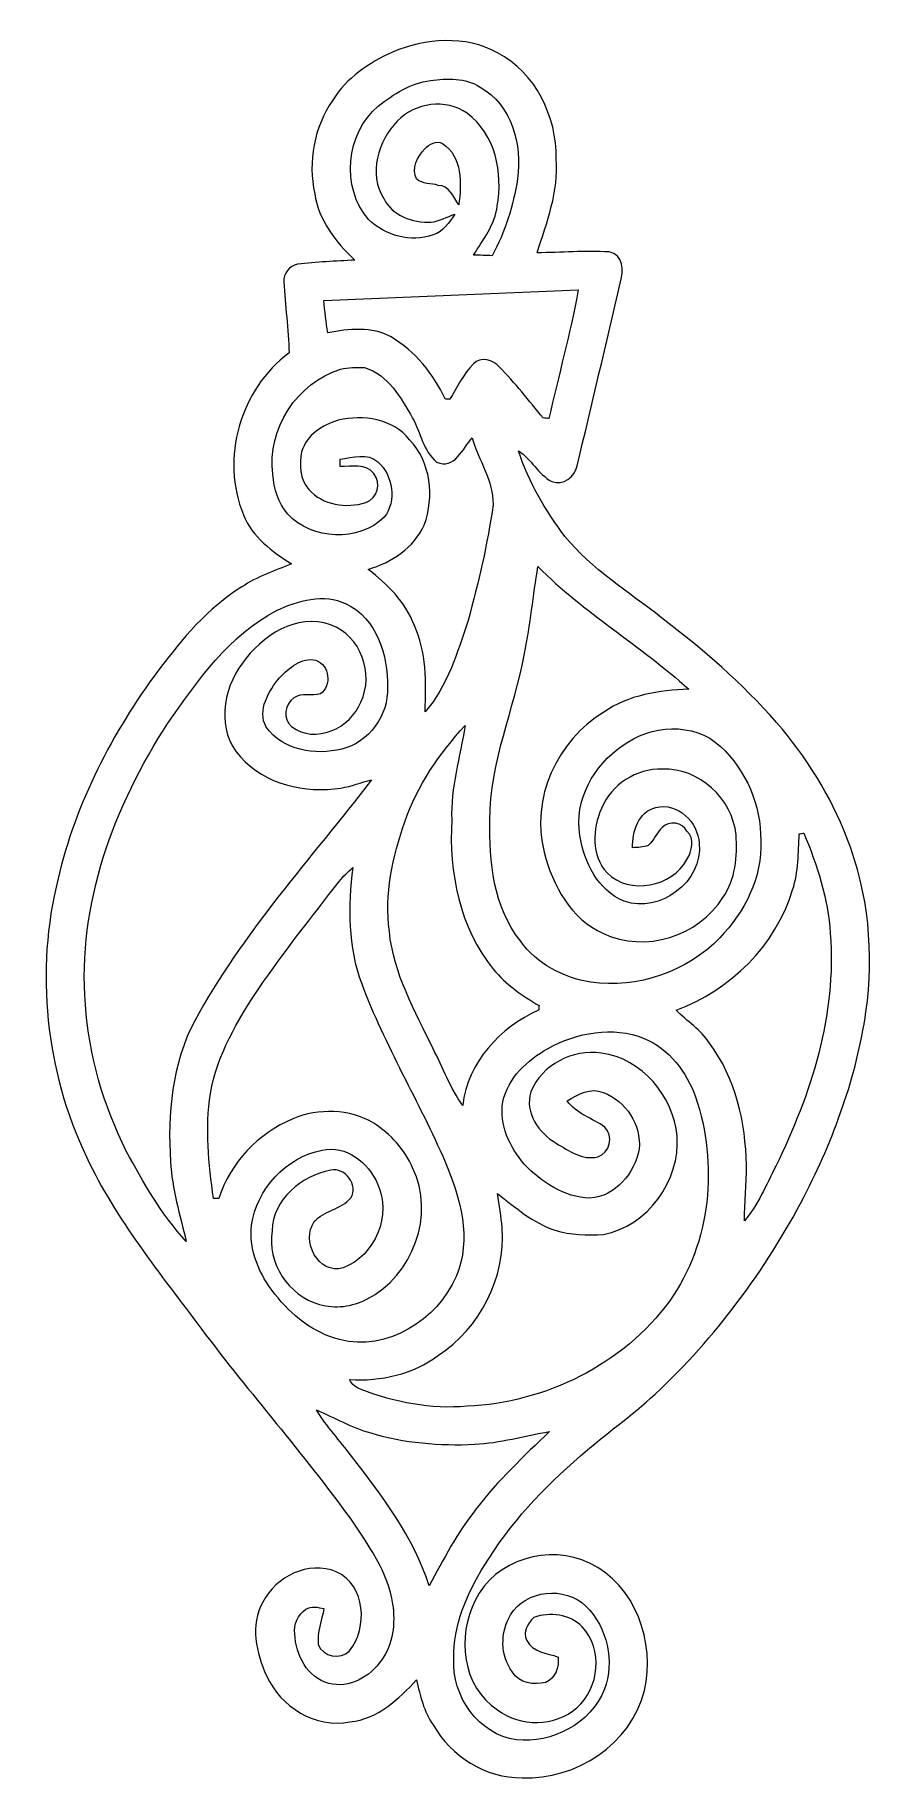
# Model space of a CAD drawing. Header units: centimetres. Extents: x -7.9 to 7.8, y -16.2 to 16.3.
import ezdxf

# ---------------------------------------------------------------- set-up
doc = ezdxf.new("R2010")
doc.units = ezdxf.units.CM
doc.header["$MEASUREMENT"] = 0
doc.layers.add('Layer 1', color=7, linetype='Continuous')

msp = doc.modelspace()

# ---------------------------------------------------------------- linework, layer by layer
at = {"layer": 'Layer 1', "color": 250, "lineweight": 9}
for points, knots in [([(-1.21589, 15.96887), (-0.601, 16.21934), (0.1409, 16.28778), (0.73885, 15.95441), (0.73885, 15.95441), (1.45111, 15.5847), (1.84481, 14.76343), (1.83317, 13.97956), (1.83317, 13.97956), (1.87974, 13.37278), (1.66172, 12.79599), (1.47651, 12.22978), (1.47651, 12.22978), (1.92384, 12.22837), (2.37151, 12.27352), (2.81883, 12.2453), (2.81883, 12.2453), (3.08024, 12.19838), (3.09717, 11.89005), (3.02909, 11.68615), (3.02909, 11.68615), (2.76556, 10.54315), (2.4971, 9.4005), (2.22123, 8.25997), (2.22123, 8.25997), (2.1803, 8.05324), (1.96546, 7.87862), (1.74886, 7.96893), (1.74886, 7.96893), (1.4998, 8.10651), (1.36504, 8.38062), (1.13114, 8.54043), (1.13114, 8.54043), (1.31212, 7.96046), (1.6342, 7.43059), (1.99439, 6.94517), (1.99439, 6.94517), (2.49604, 6.33239), (3.18114, 5.91576), (3.79532, 5.42893), (3.79532, 5.42893), (4.56684, 4.84614), (5.29921, 4.20691), (5.93774, 3.47948), (5.93774, 3.47948), (6.48525, 2.83919), (6.94669, 2.11776), (7.24619, 1.32824), (7.24619, 1.32824), (7.65471, 0.30589), (7.75383, -0.82617), (7.60285, -1.91273), (7.60285, -1.91273), (7.42787, -3.11746), (7.00278, -4.27281), (6.45174, -5.35372), (6.45174, -5.35372), (5.73454, -6.71968), (4.80427, -7.97804), (3.67467, -9.03143), (3.67467, -9.03143), (3.23652, -9.44418), (2.73417, -9.78073), (2.28826, -10.18431), (2.28826, -10.18431), (1.59611, -10.77627), (0.96287, -11.44902), (0.49156, -12.23289), (0.49156, -12.23289), (0.16806, -12.75006), (-0.08559, -13.33955), (-0.0743, -13.96079), (-0.0743, -13.96079), (-0.11522, -14.65189), (0.38431, -15.38108), (1.09446, -15.4728), (1.09446, -15.4728), (1.75486, -15.54688), (2.47382, -15.16518), (2.72746, -14.53794), (2.72746, -14.53794), (2.92749, -14.00771), (2.78461, -13.38189), (2.38774, -12.98148), (2.38774, -12.98148), (1.99298, -12.60331), (1.2719, -12.67598), (0.98086, -13.14411), (0.98086, -13.14411), (0.79177, -13.4662), (0.78472, -13.90647), (1.01825, -14.2095), (1.01825, -14.2095), (1.13855, -14.42752), (1.41901, -14.45363), (1.63879, -14.40459), (1.63879, -14.40459), (1.81941, -14.32839), (1.88962, -14.11496), (1.8688, -13.93151), (1.8688, -13.93151), (1.66878, -13.84755), (1.39044, -13.85214), (1.28778, -13.62142), (1.28778, -13.62142), (1.19888, -13.45456), (1.30753, -13.30639), (1.41513, -13.19174), (1.41513, -13.19174), (1.71711, -13.08626), (2.08858, -13.12859), (2.31683, -13.36989), (2.31683, -13.36989), (2.7137, -13.78194), (2.63751, -14.50725), (2.21488, -14.87378), (2.21488, -14.87378), (1.81624, -15.23115), (1.15901, -15.24314), (0.74027, -14.91047), (0.74027, -14.91047), (0.07987, -14.49102), (-0.02279, -13.53182), (0.32575, -12.87636), (0.32575, -12.87636), (0.68276, -12.1133), (1.71499, -11.81555), (2.45194, -12.17891), (2.45194, -12.17891), (3.31166, -12.58284), (3.68314, -13.66411), (3.47571, -14.5524), (3.47571, -14.5524), (3.23264, -15.55218), (2.20112, -16.22245), (1.19782, -16.17906), (1.19782, -16.17906), (0.52049, -16.18753), (-0.12863, -15.77795), (-0.45741, -15.19375), (-0.45741, -15.19375), (-0.63592, -14.94716), (-0.70083, -14.6473), (-0.7668, -14.35661), (-0.7668, -14.35661), (-1.10547, -14.7108), (-1.49212, -15.09109), (-2.00858, -15.13554), (-2.00858, -15.13554), (-2.6517, -15.26643), (-3.30328, -14.85897), (-3.56328, -14.27759), (-3.56328, -14.27759), (-3.75413, -13.85602), (-3.87761, -13.33214), (-3.62996, -12.9074), (-3.62996, -12.9074), (-3.38619, -12.42868), (-2.78081, -12.12706), (-2.26364, -12.34119), (-2.26364, -12.34119), (-1.71401, -12.59554), (-1.6685, -13.3833), (-2.01881, -13.8151), (-2.01881, -13.8151), (-2.18285, -13.99396), (-2.51093, -13.92164), (-2.59772, -13.69833), (-2.59772, -13.69833), (-2.62771, -13.46726), (-2.53104, -13.24924), (-2.49259, -13.02664), (-2.49259, -13.02664), (-2.60266, -13.00759), (-2.72755, -12.96808), (-2.82809, -13.03934), (-2.82809, -13.03934), (-2.97273, -13.13776), (-3.07045, -13.32368), (-3.03552, -13.50077), (-3.03552, -13.50077), (-3.02177, -13.88812), (-2.80269, -14.3164), (-2.40228, -14.42188), (-2.40228, -14.42188), (-2.02692, -14.52065), (-1.62723, -14.29981), (-1.42332, -13.98725), (-1.42332, -13.98725), (-1.19966, -13.69163), (-1.16403, -13.30004), (-1.21448, -12.94303), (-1.21448, -12.94303), (-1.29738, -12.33837), (-1.68261, -11.83848), (-2.00681, -11.34354), (-2.00681, -11.34354), (-2.88276, -10.13633), (-3.87443, -9.01873), (-4.76906, -7.82564), (-4.76906, -7.82564), (-5.53919, -6.79376), (-6.36575, -5.78446), (-6.91679, -4.61218), (-6.91679, -4.61218), (-7.67914, -3.01339), (-7.87669, -1.14896), (-7.44454, 0.57047), (-7.44454, 0.57047), (-7.11681, 1.98194), (-6.43454, 3.29357), (-5.57552, 4.45279), (-5.57552, 4.45279), (-5.13385, 5.03699), (-4.65476, 5.61555), (-4.0233, 6.00396), (-4.0233, 6.00396), (-3.73896, 6.19622), (-3.41159, 6.30276), (-3.09867, 6.43611), (-3.09867, 6.43611), (-3.46203, 6.66471), (-3.82645, 6.93212), (-3.99085, 7.34628), (-3.99085, 7.34628), (-4.42829, 8.39191), (-4.05223, 9.69366), (-3.14242, 10.36323), (-3.14242, 10.36323), (-3.15124, 10.80667), (-3.21685, 11.24624), (-3.24119, 11.68862), (-3.24119, 11.68862), (-3.25354, 11.84102), (-3.13607, 11.98813), (-2.98649, 12.01494), (-2.98649, 12.01494), (-2.63301, 12.05868), (-2.27598, 12.07068), (-1.92038, 12.09361), (-1.92038, 12.09361), (-2.27423, 12.42557), (-2.59067, 12.83762), (-2.6644, 13.32974), (-2.6644, 13.32974), (-2.79352, 13.92452), (-2.67922, 14.5694), (-2.33031, 15.0707), (-2.33031, 15.0707), (-2.07349, 15.48733), (-1.65227, 15.76744), (-1.21589, 15.96887), (-1.21589, 15.96887), (-1.21589, 15.96887), (-1.21589, 15.96887), (-1.21589, 15.96887)], [0, 0, 0, 0, 0.01538462, 0.01538462, 0.01538462, 0.01538462, 0.03076923, 0.03076923, 0.03076923, 0.03076923, 0.04615385, 0.04615385, 0.04615385, 0.04615385, 0.06153846, 0.06153846, 0.06153846, 0.06153846, 0.07692308, 0.07692308, 0.07692308, 0.07692308, 0.09230769, 0.09230769, 0.09230769, 0.09230769, 0.10769231, 0.10769231, 0.10769231, 0.10769231, 0.12307692, 0.12307692, 0.12307692, 0.12307692, 0.13846154, 0.13846154, 0.13846154, 0.13846154, 0.15384615, 0.15384615, 0.15384615, 0.15384615, 0.16923077, 0.16923077, 0.16923077, 0.16923077, 0.18461538, 0.18461538, 0.18461538, 0.18461538, 0.2, 0.2, 0.2, 0.2, 0.21538462, 0.21538462, 0.21538462, 0.21538462, 0.23076923, 0.23076923, 0.23076923, 0.23076923, 0.24615385, 0.24615385, 0.24615385, 0.24615385, 0.26153846, 0.26153846, 0.26153846, 0.26153846, 0.27692308, 0.27692308, 0.27692308, 0.27692308, 0.29230769, 0.29230769, 0.29230769, 0.29230769, 0.30769231, 0.30769231, 0.30769231, 0.30769231, 0.32307692, 0.32307692, 0.32307692, 0.32307692, 0.33846154, 0.33846154, 0.33846154, 0.33846154, 0.35384615, 0.35384615, 0.35384615, 0.35384615, 0.36923077, 0.36923077, 0.36923077, 0.36923077, 0.38461538, 0.38461538, 0.38461538, 0.38461538, 0.4, 0.4, 0.4, 0.4, 0.41538462, 0.41538462, 0.41538462, 0.41538462, 0.43076923, 0.43076923, 0.43076923, 0.43076923, 0.44615385, 0.44615385, 0.44615385, 0.44615385, 0.46153846, 0.46153846, 0.46153846, 0.46153846, 0.47692308, 0.47692308, 0.47692308, 0.47692308, 0.49230769, 0.49230769, 0.49230769, 0.49230769, 0.50769231, 0.50769231, 0.50769231, 0.50769231, 0.52307692, 0.52307692, 0.52307692, 0.52307692, 0.53846154, 0.53846154, 0.53846154, 0.53846154, 0.55384615, 0.55384615, 0.55384615, 0.55384615, 0.56923077, 0.56923077, 0.56923077, 0.56923077, 0.58461538, 0.58461538, 0.58461538, 0.58461538, 0.6, 0.6, 0.6, 0.6, 0.61538462, 0.61538462, 0.61538462, 0.61538462, 0.63076923, 0.63076923, 0.63076923, 0.63076923, 0.64615385, 0.64615385, 0.64615385, 0.64615385, 0.66153846, 0.66153846, 0.66153846, 0.66153846, 0.67692308, 0.67692308, 0.67692308, 0.67692308, 0.69230769, 0.69230769, 0.69230769, 0.69230769, 0.70769231, 0.70769231, 0.70769231, 0.70769231, 0.72307692, 0.72307692, 0.72307692, 0.72307692, 0.73846154, 0.73846154, 0.73846154, 0.73846154, 0.75384615, 0.75384615, 0.75384615, 0.75384615, 0.76923077, 0.76923077, 0.76923077, 0.76923077, 0.78461538, 0.78461538, 0.78461538, 0.78461538, 0.8, 0.8, 0.8, 0.8, 0.81538462, 0.81538462, 0.81538462, 0.81538462, 0.83076923, 0.83076923, 0.83076923, 0.83076923, 0.84615385, 0.84615385, 0.84615385, 0.84615385, 0.86153846, 0.86153846, 0.86153846, 0.86153846, 0.87692308, 0.87692308, 0.87692308, 0.87692308, 0.89230769, 0.89230769, 0.89230769, 0.89230769, 0.90769231, 0.90769231, 0.90769231, 0.90769231, 0.92307692, 0.92307692, 0.92307692, 0.92307692, 0.93846154, 0.93846154, 0.93846154, 0.93846154, 0.95384615, 0.95384615, 0.95384615, 0.95384615, 0.96923077, 0.96923077, 0.96923077, 0.96923077, 1, 1, 1, 1]), ([(-0.51104, 15.43794), (-0.87757, 15.39384), (-1.19719, 15.18535), (-1.48118, 14.96275), (-1.48118, 14.96275), (-2.08196, 14.45792), (-2.18497, 13.44686), (-1.66039, 12.85102), (-1.66039, 12.85102), (-1.35206, 12.54622), (-0.87405, 12.4164), (-0.45988, 12.56351), (-0.45988, 12.56351), (-0.26691, 12.61466), (-0.16496, 12.80022), (-0.05243, 12.94874), (-0.05243, 12.94874), (-0.2013, 12.89653), (-0.34382, 12.81927), (-0.50116, 12.79634), (-0.50116, 12.79634), (-0.83841, 12.78858), (-1.21941, 12.91487), (-1.37817, 13.23767), (-1.37817, 13.23767), (-1.66744, 13.69487), (-1.48823, 14.31611), (-1.12628, 14.67876), (-1.12628, 14.67876), (-0.79679, 15.03013), (-0.22564, 15.10668), (0.17441, 14.82728), (0.17441, 14.82728), (0.70322, 14.4417), (0.84398, 13.71286), (0.73392, 13.10044), (0.73392, 13.10044), (0.6937, 12.75154), (0.47145, 12.47602), (0.29436, 12.18745), (0.29436, 12.18745), (0.41042, 12.18215), (0.5226, 12.17863), (0.63972, 12.17404), (0.63972, 12.17404), (0.88173, 12.6203), (1.03554, 13.1082), (1.11315, 13.60914), (1.11315, 13.60914), (1.19958, 14.2392), (1.00979, 14.98603), (0.41783, 15.31482), (0.41783, 15.31482), (0.14372, 15.49615), (-0.19953, 15.47957), (-0.51104, 15.43794), (-0.51104, 15.43794), (-0.51104, 15.43794), (-0.51104, 15.43794), (-0.51104, 15.43794)], [0, 0, 0, 0, 0.0625, 0.0625, 0.0625, 0.0625, 0.125, 0.125, 0.125, 0.125, 0.1875, 0.1875, 0.1875, 0.1875, 0.25, 0.25, 0.25, 0.25, 0.3125, 0.3125, 0.3125, 0.3125, 0.375, 0.375, 0.375, 0.375, 0.4375, 0.4375, 0.4375, 0.4375, 0.5, 0.5, 0.5, 0.5, 0.5625, 0.5625, 0.5625, 0.5625, 0.625, 0.625, 0.625, 0.625, 0.6875, 0.6875, 0.6875, 0.6875, 0.75, 0.75, 0.75, 0.75, 0.8125, 0.8125, 0.8125, 0.8125, 0.875, 0.875, 0.875, 0.875, 1, 1, 1, 1]), ([(-0.61405, 14.16618), (-0.74599, 14.02436), (-0.87722, 13.79505), (-0.76645, 13.6035), (-0.76645, 13.6035), (-0.66344, 13.50119), (-0.49269, 13.52977), (-0.3664, 13.48426), (-0.3664, 13.48426), (-0.15579, 13.48637), (-0.08841, 13.26412), (0.01813, 13.12195), (0.01813, 13.12195), (0.0714, 13.5093), (0.09116, 14.0226), (-0.28596, 14.26178), (-0.28596, 14.26178), (-0.39568, 14.3408), (-0.53503, 14.24308), (-0.61405, 14.16618), (-0.61405, 14.16618), (-0.61405, 14.16618), (-0.61405, 14.16618), (-0.61405, 14.16618)], [0, 0, 0, 0, 0.14285714, 0.14285714, 0.14285714, 0.14285714, 0.28571429, 0.28571429, 0.28571429, 0.28571429, 0.42857143, 0.42857143, 0.42857143, 0.42857143, 0.57142857, 0.57142857, 0.57142857, 0.57142857, 0.71428571, 0.71428571, 0.71428571, 0.71428571, 1, 1, 1, 1]), ([(-2.49612, 11.34007), (-2.47566, 11.13899), (-2.45238, 10.93791), (-2.42275, 10.73753), (-2.42275, 10.73753), (-2.03257, 10.81408), (-1.60183, 10.85959), (-1.24093, 10.66062), (-1.24093, 10.66062), (-0.79326, 10.39639), (-0.45353, 9.97377), (-0.23516, 9.50634), (-0.23516, 9.50634), (-0.214, 9.50457), (-0.17131, 9.5014), (-0.14979, 9.49963), (-0.14979, 9.49963), (-0.01362, 9.72506), (0.09997, 9.97165), (0.28942, 10.15827), (0.28942, 10.15827), (0.4203, 10.30644), (0.66195, 10.23553), (0.77554, 10.10112), (0.77554, 10.10112), (1.06729, 9.80337), (1.32623, 9.47494), (1.58905, 9.15144), (1.58905, 9.15144), (1.61586, 9.14932), (1.66984, 9.14474), (1.69665, 9.14262), (1.69665, 9.14262), (1.87692, 9.94166), (2.09811, 10.73259), (2.24275, 11.53904), (2.24275, 11.53904), (0.66336, 11.46884), (-0.91673, 11.40887), (-2.49612, 11.34007), (-2.49612, 11.34007), (-2.49612, 11.34007), (-2.49612, 11.34007), (-2.49612, 11.34007)], [0, 0, 0, 0, 0.08333333, 0.08333333, 0.08333333, 0.08333333, 0.16666667, 0.16666667, 0.16666667, 0.16666667, 0.25, 0.25, 0.25, 0.25, 0.33333333, 0.33333333, 0.33333333, 0.33333333, 0.41666667, 0.41666667, 0.41666667, 0.41666667, 0.5, 0.5, 0.5, 0.5, 0.58333333, 0.58333333, 0.58333333, 0.58333333, 0.66666667, 0.66666667, 0.66666667, 0.66666667, 0.75, 0.75, 0.75, 0.75, 0.83333333, 0.83333333, 0.83333333, 0.83333333, 1, 1, 1, 1]), ([(-2.18603, 10.05914), (-2.99249, 9.81149), (-3.5594, 8.9426), (-3.44263, 8.10299), (-3.44263, 8.10299), (-3.42958, 7.83205), (-3.33927, 7.56888), (-3.16711, 7.35721), (-3.16711, 7.35721), (-2.70779, 6.88096), (-1.85159, 6.83687), (-1.36936, 7.30147), (-1.36936, 7.30147), (-1.13581, 7.60451), (-1.20707, 8.08323), (-1.48717, 8.333), (-1.48717, 8.333), (-1.6812, 8.50762), (-1.95954, 8.41484), (-2.19202, 8.38274), (-2.19202, 8.38274), (-2.19167, 8.34958), (-2.19061, 8.28325), (-2.19026, 8.25009), (-2.19026, 8.25009), (-1.98036, 8.24057), (-1.71154, 8.31677), (-1.56479, 8.11463), (-1.56479, 8.11463), (-1.40991, 7.94353), (-1.5027, 7.65108), (-1.71189, 7.57558), (-1.71189, 7.57558), (-2.07278, 7.46587), (-2.51693, 7.52514), (-2.77482, 7.82147), (-2.77482, 7.82147), (-2.94274, 8.0102), (-2.95297, 8.28784), (-2.90958, 8.52385), (-2.90958, 8.52385), (-2.81151, 8.835), (-2.52258, 9.02338), (-2.22518, 9.11052), (-2.22518, 9.11052), (-1.76199, 9.21917), (-1.20777, 9.13874), (-0.89768, 8.7461), (-0.89768, 8.7461), (-0.4994, 8.32947), (-0.43519, 7.68459), (-0.62463, 7.15789), (-0.62463, 7.15789), (-0.81619, 6.73139), (-1.23458, 6.46363), (-1.6678, 6.33063), (-1.6678, 6.33063), (-1.3129, 6.05511), (-0.97741, 5.72914), (-0.81548, 5.29981), (-0.81548, 5.29981), (-0.58336, 4.79146), (-0.58547, 4.2256), (-0.60876, 3.67915), (-0.60876, 3.67915), (-0.18472, 4.15787), (-0.01009, 4.78934), (0.19417, 5.37954), (0.19417, 5.37954), (0.3829, 6.08933), (0.55788, 6.80653), (0.65666, 7.53501), (0.65666, 7.53501), (0.66618, 7.98092), (0.38608, 8.36263), (0.26931, 8.77997), (0.26931, 8.77997), (0.09292, 8.59299), (-0.06654, 8.17248), (-0.39391, 8.33123), (-0.39391, 8.33123), (-0.64791, 8.53443), (-0.68954, 8.8791), (-0.84335, 9.14897), (-0.84335, 9.14897), (-1.05431, 9.52397), (-1.29738, 9.95648), (-1.7387, 10.09159), (-1.7387, 10.09159), (-1.88863, 10.09724), (-2.04033, 10.09583), (-2.18603, 10.05914), (-2.18603, 10.05914), (-2.18603, 10.05914), (-2.18603, 10.05914), (-2.18603, 10.05914)], [0, 0, 0, 0, 0.04, 0.04, 0.04, 0.04, 0.08, 0.08, 0.08, 0.08, 0.12, 0.12, 0.12, 0.12, 0.16, 0.16, 0.16, 0.16, 0.2, 0.2, 0.2, 0.2, 0.24, 0.24, 0.24, 0.24, 0.28, 0.28, 0.28, 0.28, 0.32, 0.32, 0.32, 0.32, 0.36, 0.36, 0.36, 0.36, 0.4, 0.4, 0.4, 0.4, 0.44, 0.44, 0.44, 0.44, 0.48, 0.48, 0.48, 0.48, 0.52, 0.52, 0.52, 0.52, 0.56, 0.56, 0.56, 0.56, 0.6, 0.6, 0.6, 0.6, 0.64, 0.64, 0.64, 0.64, 0.68, 0.68, 0.68, 0.68, 0.72, 0.72, 0.72, 0.72, 0.76, 0.76, 0.76, 0.76, 0.8, 0.8, 0.8, 0.8, 0.84, 0.84, 0.84, 0.84, 0.88, 0.88, 0.88, 0.88, 0.92, 0.92, 0.92, 0.92, 1, 1, 1, 1]), ([(1.4938, 6.38284), (1.39749, 5.84591), (1.35939, 5.29946), (1.2398, 4.76606), (1.2398, 4.76606), (1.05671, 3.72642), (0.59351, 2.73724), (0.59704, 1.66726), (0.59704, 1.66726), (0.57975, 0.89044), (0.66407, 0.04272), (1.16501, -0.58805), (1.16501, -0.58805), (1.46734, -1.01773), (1.96511, -1.27738), (2.47699, -1.3571), (2.47699, -1.3571), (3.34765, -1.48269), (4.26804, -1.1666), (4.87835, -0.53337), (4.87835, -0.53337), (5.34437, -0.055), (5.67704, 0.59729), (5.64247, 1.27921), (5.64247, 1.27921), (5.65199, 1.9329), (5.37118, 2.59013), (4.8921, 3.03392), (4.8921, 3.03392), (4.39152, 3.50029), (3.58754, 3.43468), (3.06437, 3.04486), (3.06437, 3.04486), (2.52955, 2.68467), (2.16196, 2.02921), (2.2752, 1.37234), (2.2752, 1.37234), (2.35175, 0.87563), (2.61069, 0.34928), (3.10105, 0.14961), (3.10105, 0.14961), (3.76498, -0.08428), (4.57284, 0.51791), (4.49594, 1.22805), (4.49594, 1.22805), (4.47618, 1.61964), (4.09448, 2.00028), (3.68878, 1.89269), (3.68878, 1.89269), (3.36634, 1.82601), (3.24252, 1.43901), (3.25663, 1.14586), (3.25663, 1.14586), (3.35294, 1.15185), (3.45277, 1.15256), (3.54414, 1.18819), (3.54414, 1.18819), (3.65597, 1.28062), (3.70219, 1.42772), (3.80872, 1.52509), (3.80872, 1.52509), (3.93149, 1.65562), (4.18937, 1.62034), (4.26663, 1.45559), (4.26663, 1.45559), (4.42044, 1.31307), (4.36047, 1.08165), (4.26804, 0.92431), (4.26804, 0.92431), (3.99322, 0.4209), (3.19631, 0.2558), (2.78109, 0.67666), (2.78109, 0.67666), (2.47664, 1.00086), (2.50839, 1.49722), (2.67772, 1.87822), (2.67772, 1.87822), (2.86187, 2.31955), (3.32648, 2.62858), (3.80661, 2.61094), (3.80661, 2.61094), (4.49134, 2.63916), (5.11506, 2.05849), (5.18244, 1.38504), (5.18244, 1.38504), (5.20749, 0.98781), (5.17574, 0.55425), (4.93726, 0.22017), (4.93726, 0.22017), (4.48923, -0.5055), (3.4877, -0.81735), (2.71159, -0.45329), (2.71159, -0.45329), (2.10657, -0.18518), (1.76544, 0.44665), (1.60881, 1.06084), (1.60881, 1.06084), (1.3481, 2.05285), (1.85328, 3.14716), (2.71723, 3.67104), (2.71723, 3.67104), (3.17584, 3.99348), (3.75369, 4.07779), (4.30119, 4.0979), (4.30119, 4.0979), (3.40762, 4.90964), (2.34576, 5.52101), (1.4938, 6.38284), (1.4938, 6.38284), (1.4938, 6.38284), (1.4938, 6.38284), (1.4938, 6.38284)], [0, 0, 0, 0, 0.03448276, 0.03448276, 0.03448276, 0.03448276, 0.06896552, 0.06896552, 0.06896552, 0.06896552, 0.10344828, 0.10344828, 0.10344828, 0.10344828, 0.13793103, 0.13793103, 0.13793103, 0.13793103, 0.17241379, 0.17241379, 0.17241379, 0.17241379, 0.20689655, 0.20689655, 0.20689655, 0.20689655, 0.24137931, 0.24137931, 0.24137931, 0.24137931, 0.27586207, 0.27586207, 0.27586207, 0.27586207, 0.31034483, 0.31034483, 0.31034483, 0.31034483, 0.34482759, 0.34482759, 0.34482759, 0.34482759, 0.37931034, 0.37931034, 0.37931034, 0.37931034, 0.4137931, 0.4137931, 0.4137931, 0.4137931, 0.44827586, 0.44827586, 0.44827586, 0.44827586, 0.48275862, 0.48275862, 0.48275862, 0.48275862, 0.51724138, 0.51724138, 0.51724138, 0.51724138, 0.55172414, 0.55172414, 0.55172414, 0.55172414, 0.5862069, 0.5862069, 0.5862069, 0.5862069, 0.62068966, 0.62068966, 0.62068966, 0.62068966, 0.65517241, 0.65517241, 0.65517241, 0.65517241, 0.68965517, 0.68965517, 0.68965517, 0.68965517, 0.72413793, 0.72413793, 0.72413793, 0.72413793, 0.75862069, 0.75862069, 0.75862069, 0.75862069, 0.79310345, 0.79310345, 0.79310345, 0.79310345, 0.82758621, 0.82758621, 0.82758621, 0.82758621, 0.86206897, 0.86206897, 0.86206897, 0.86206897, 0.89655172, 0.89655172, 0.89655172, 0.89655172, 0.93103448, 0.93103448, 0.93103448, 0.93103448, 1, 1, 1, 1]), ([(-3.37419, 5.56475), (-4.26143, 5.10755), (-4.84139, 4.25947), (-5.39913, 3.46396), (-5.39913, 3.46396), (-6.40879, 1.92373), (-7.08577, 0.08787), (-6.93548, -1.77585), (-6.93548, -1.77585), (-6.87092, -2.72553), (-6.59999, -3.6551), (-6.17454, -4.50494), (-6.17454, -4.50494), (-5.85422, -5.09655), (-5.51979, -5.69486), (-5.05659, -6.18839), (-5.05659, -6.18839), (-5.17442, -5.69839), (-5.32294, -5.21014), (-5.35115, -4.70426), (-5.35115, -4.70426), (-5.40725, -3.8135), (-5.32504, -2.8804), (-4.90066, -2.07959), (-4.90066, -2.07959), (-4.00954, -0.43918), (-2.73743, 0.9416), (-1.60535, 2.41162), (-1.60535, 2.41162), (-1.79797, 2.36682), (-1.98106, 2.2878), (-2.17721, 2.25781), (-2.17721, 2.25781), (-2.84114, 2.15162), (-3.5908, 2.32378), (-4.04906, 2.84131), (-4.04906, 2.84131), (-4.50237, 3.32038), (-4.38102, 4.0912), (-4.01307, 4.58473), (-4.01307, 4.58473), (-3.6543, 5.08815), (-3.00836, 5.53018), (-2.36806, 5.2977), (-2.36806, 5.2977), (-1.80891, 5.10014), (-1.54998, 4.37942), (-1.80785, 3.85625), (-1.80785, 3.85625), (-1.99553, 3.37541), (-2.65276, 3.06355), (-3.09726, 3.40504), (-3.09726, 3.40504), (-3.26483, 3.54757), (-3.22426, 3.82132), (-3.0514, 3.94091), (-3.0514, 3.94091), (-2.9057, 4.04604), (-2.71802, 3.96137), (-2.55715, 4.01112), (-2.55715, 4.01112), (-2.34301, 4.17057), (-2.38818, 4.5424), (-2.64112, 4.63765), (-2.64112, 4.63765), (-2.91487, 4.70468), (-3.14277, 4.48948), (-3.32022, 4.3138), (-3.32022, 4.3138), (-3.51601, 4.07109), (-3.74426, 3.70455), (-3.56857, 3.39375), (-3.56857, 3.39375), (-3.25707, 2.95596), (-2.65417, 2.86353), (-2.16274, 2.98312), (-2.16274, 2.98312), (-1.65439, 3.10342), (-1.28538, 3.61847), (-1.31008, 4.13635), (-1.31008, 4.13635), (-1.29667, 4.73043), (-1.50693, 5.41341), (-2.0816, 5.69034), (-2.0816, 5.69034), (-2.49612, 5.88754), (-2.98014, 5.75137), (-3.37419, 5.56475), (-3.37419, 5.56475), (-3.37419, 5.56475), (-3.37419, 5.56475), (-3.37419, 5.56475)], [0, 0, 0, 0, 0.04166667, 0.04166667, 0.04166667, 0.04166667, 0.08333333, 0.08333333, 0.08333333, 0.08333333, 0.125, 0.125, 0.125, 0.125, 0.16666667, 0.16666667, 0.16666667, 0.16666667, 0.20833333, 0.20833333, 0.20833333, 0.20833333, 0.25, 0.25, 0.25, 0.25, 0.29166667, 0.29166667, 0.29166667, 0.29166667, 0.33333333, 0.33333333, 0.33333333, 0.33333333, 0.375, 0.375, 0.375, 0.375, 0.41666667, 0.41666667, 0.41666667, 0.41666667, 0.45833333, 0.45833333, 0.45833333, 0.45833333, 0.5, 0.5, 0.5, 0.5, 0.54166667, 0.54166667, 0.54166667, 0.54166667, 0.58333333, 0.58333333, 0.58333333, 0.58333333, 0.625, 0.625, 0.625, 0.625, 0.66666667, 0.66666667, 0.66666667, 0.66666667, 0.70833333, 0.70833333, 0.70833333, 0.70833333, 0.75, 0.75, 0.75, 0.75, 0.79166667, 0.79166667, 0.79166667, 0.79166667, 0.83333333, 0.83333333, 0.83333333, 0.83333333, 0.875, 0.875, 0.875, 0.875, 0.91666667, 0.91666667, 0.91666667, 0.91666667, 1, 1, 1, 1]), ([(-0.98552, 1.62775), (-1.21448, 0.97617), (-1.37005, 0.27732), (-1.2748, -0.41519), (-1.2748, -0.41519), (-1.1979, -1.20329), (-0.79608, -1.90073), (-0.46024, -2.601), (-0.46024, -2.601), (-0.27468, -2.9499), (-0.14238, -3.33089), (0.0908, -3.65298), (0.0908, -3.65298), (0.18641, -2.85147), (0.78648, -2.19707), (1.50509, -1.87957), (1.50509, -1.87957), (1.5072, -1.8584), (1.51144, -1.81607), (1.51356, -1.7949), (1.51356, -1.7949), (1.20311, -1.60828), (0.89514, -1.40614), (0.66654, -1.12039), (0.66654, -1.12039), (0.02695, -0.35275), (-0.16602, 0.69218), (-0.1124, 1.66726), (-0.1124, 1.66726), (-0.13745, 2.26522), (0.04671, 2.83813), (0.1349, 3.42233), (0.1349, 3.42233), (-0.33853, 2.89493), (-0.76292, 2.30755), (-0.98552, 1.62775), (-0.98552, 1.62775), (-0.98552, 1.62775), (-0.98552, 1.62775), (-0.98552, 1.62775)], [0, 0, 0, 0, 0.09090909, 0.09090909, 0.09090909, 0.09090909, 0.18181818, 0.18181818, 0.18181818, 0.18181818, 0.27272727, 0.27272727, 0.27272727, 0.27272727, 0.36363636, 0.36363636, 0.36363636, 0.36363636, 0.45454545, 0.45454545, 0.45454545, 0.45454545, 0.54545455, 0.54545455, 0.54545455, 0.54545455, 0.63636364, 0.63636364, 0.63636364, 0.63636364, 0.72727273, 0.72727273, 0.72727273, 0.72727273, 0.81818182, 0.81818182, 0.81818182, 0.81818182, 1, 1, 1, 1]), ([(6.36002, 1.40232), (6.34097, 1.05413), (6.35049, 0.69853), (6.23619, 0.36375), (6.23619, 0.36375), (5.92398, -0.67624), (5.07732, -1.50739), (4.0659, -1.87921), (4.0659, -1.87921), (4.27087, -2.08771), (4.52733, -2.2461), (4.6882, -2.49587), (4.6882, -2.49587), (5.18174, -3.14533), (5.3606, -3.97366), (5.37541, -4.77481), (5.37541, -4.77481), (5.38776, -5.11948), (5.33379, -5.46167), (5.33802, -5.80598), (5.33802, -5.80598), (5.59131, -5.50506), (5.74583, -5.13606), (5.92222, -4.78822), (5.92222, -4.78822), (6.57944, -3.4452), (7.05852, -1.96282), (6.93716, -0.45046), (6.93716, -0.45046), (6.89871, 0.19865), (6.68986, 0.82201), (6.44645, 1.41996), (6.44645, 1.41996), (6.42493, 1.41573), (6.38154, 1.40691), (6.36002, 1.40232), (6.36002, 1.40232), (6.36002, 1.40232), (6.36002, 1.40232), (6.36002, 1.40232)], [0, 0, 0, 0, 0.09090909, 0.09090909, 0.09090909, 0.09090909, 0.18181818, 0.18181818, 0.18181818, 0.18181818, 0.27272727, 0.27272727, 0.27272727, 0.27272727, 0.36363636, 0.36363636, 0.36363636, 0.36363636, 0.45454545, 0.45454545, 0.45454545, 0.45454545, 0.54545455, 0.54545455, 0.54545455, 0.54545455, 0.63636364, 0.63636364, 0.63636364, 0.63636364, 0.72727273, 0.72727273, 0.72727273, 0.72727273, 0.81818182, 0.81818182, 0.81818182, 0.81818182, 1, 1, 1, 1]), ([(-2.2086, 0.52003), (-2.71944, -0.13579), (-3.23132, -0.7909), (-3.7058, -1.47387), (-3.7058, -1.47387), (-4.10515, -2.0736), (-4.48332, -2.71177), (-4.60821, -3.43285), (-4.60821, -3.43285), (-4.71228, -4.08196), (-4.63819, -4.7413), (-4.55212, -5.38794), (-4.55212, -5.38794), (-4.52706, -5.38759), (-4.47662, -5.38688), (-4.45157, -5.38618), (-4.45157, -5.38618), (-4.2385, -4.71943), (-3.71462, -4.17474), (-3.07362, -3.90381), (-3.07362, -3.90381), (-2.59172, -3.70343), (-2.0181, -3.71789), (-1.56374, -3.98459), (-1.56374, -3.98459), (-1.25258, -4.18709), (-0.9894, -4.4739), (-0.84124, -4.81679), (-0.84124, -4.81679), (-0.41085, -5.68604), (-0.84124, -6.83327), (-1.6939, -7.26296), (-1.6939, -7.26296), (-1.96272, -7.40266), (-2.28586, -7.44922), (-2.57796, -7.36138), (-2.57796, -7.36138), (-3.15159, -7.2044), (-3.56152, -6.58068), (-3.45604, -5.98908), (-3.45604, -5.98908), (-3.45427, -5.40346), (-2.90323, -4.96284), (-2.36771, -4.85913), (-2.36771, -4.85913), (-2.09818, -4.80092), (-1.84171, -5.14135), (-1.9927, -5.37595), (-1.9927, -5.37595), (-2.17086, -5.59573), (-2.48941, -5.61019), (-2.67463, -5.81974), (-2.67463, -5.81974), (-2.92264, -6.1704), (-2.6016, -6.82304), (-2.13558, -6.67734), (-2.13558, -6.67734), (-1.53762, -6.46144), (-1.22259, -5.68851), (-1.49317, -5.11383), (-1.49317, -5.11383), (-1.66638, -4.72543), (-2.07772, -4.38358), (-2.52751, -4.48942), (-2.52751, -4.48942), (-3.20133, -4.61606), (-3.74426, -5.21296), (-3.84233, -5.88642), (-3.84233, -5.88642), (-3.89313, -6.3542), (-3.69663, -6.81105), (-3.40665, -7.16876), (-3.40665, -7.16876), (-3.10185, -7.55858), (-2.6898, -7.89019), (-2.20437, -8.0179), (-2.20437, -8.0179), (-1.31608, -8.24262), (-0.38016, -7.65207), (-0.03196, -6.83927), (-0.03196, -6.83927), (0.26895, -6.14677), (0.046, -5.36678), (-0.23481, -4.70496), (-0.23481, -4.70496), (-0.722, -3.5856), (-1.35982, -2.53503), (-1.7895, -1.38991), (-1.7895, -1.38991), (-2.0495, -0.69847), (-2.0488, 0.05224), (-1.95425, 0.77579), (-1.95425, 0.77579), (-2.04738, 0.69924), (-2.13417, 0.61492), (-2.2086, 0.52003), (-2.2086, 0.52003), (-2.2086, 0.52003), (-2.2086, 0.52003), (-2.2086, 0.52003)], [0, 0, 0, 0, 0.03846154, 0.03846154, 0.03846154, 0.03846154, 0.07692308, 0.07692308, 0.07692308, 0.07692308, 0.11538462, 0.11538462, 0.11538462, 0.11538462, 0.15384615, 0.15384615, 0.15384615, 0.15384615, 0.19230769, 0.19230769, 0.19230769, 0.19230769, 0.23076923, 0.23076923, 0.23076923, 0.23076923, 0.26923077, 0.26923077, 0.26923077, 0.26923077, 0.30769231, 0.30769231, 0.30769231, 0.30769231, 0.34615385, 0.34615385, 0.34615385, 0.34615385, 0.38461538, 0.38461538, 0.38461538, 0.38461538, 0.42307692, 0.42307692, 0.42307692, 0.42307692, 0.46153846, 0.46153846, 0.46153846, 0.46153846, 0.5, 0.5, 0.5, 0.5, 0.53846154, 0.53846154, 0.53846154, 0.53846154, 0.57692308, 0.57692308, 0.57692308, 0.57692308, 0.61538462, 0.61538462, 0.61538462, 0.61538462, 0.65384615, 0.65384615, 0.65384615, 0.65384615, 0.69230769, 0.69230769, 0.69230769, 0.69230769, 0.73076923, 0.73076923, 0.73076923, 0.73076923, 0.76923077, 0.76923077, 0.76923077, 0.76923077, 0.80769231, 0.80769231, 0.80769231, 0.80769231, 0.84615385, 0.84615385, 0.84615385, 0.84615385, 0.88461538, 0.88461538, 0.88461538, 0.88461538, 0.92307692, 0.92307692, 0.92307692, 0.92307692, 1, 1, 1, 1]), ([(1.68112, -2.59183), (1.2973, -2.80667), (0.93253, -3.14181), (0.8394, -3.58948), (0.8394, -3.58948), (0.76249, -4.01528), (0.96957, -4.43086), (1.23909, -4.74624), (1.23909, -4.74624), (1.55518, -5.08773), (1.98487, -5.36642), (2.46182, -5.38018), (2.46182, -5.38018), (2.94442, -5.35055), (3.28803, -4.91451), (3.38045, -4.46896), (3.38045, -4.46896), (3.41679, -4.01811), (3.13457, -3.57008), (2.70912, -3.41521), (2.70912, -3.41521), (2.47911, -3.30938), (2.23499, -3.45225), (2.03884, -3.56655), (2.03884, -3.56655), (2.20288, -3.81208), (2.51015, -3.89181), (2.73911, -4.05868), (2.73911, -4.05868), (2.90244, -4.21954), (2.83365, -4.54445), (2.60752, -4.61289), (2.60752, -4.61289), (2.3253, -4.68133), (2.06424, -4.49718), (1.83529, -4.35995), (1.83529, -4.35995), (1.51109, -4.16909), (1.24086, -3.79303), (1.35939, -3.40039), (1.35939, -3.40039), (1.5633, -2.89839), (2.14432, -2.59712), (2.67349, -2.67931), (2.67349, -2.67931), (3.42914, -2.77915), (4.01651, -3.48294), (4.08425, -4.22554), (4.08425, -4.22554), (4.14775, -5.05175), (3.53674, -5.90335), (2.71406, -6.05787), (2.71406, -6.05787), (2.41032, -6.07939), (2.09917, -6.06739), (1.80636, -5.97814), (1.80636, -5.97814), (1.3989, -5.84232), (1.07294, -5.55551), (0.74097, -5.29551), (0.74097, -5.29551), (0.76884, -5.5093), (0.808, -5.72202), (0.82846, -5.93757), (0.82846, -5.93757), (0.89196, -6.86784), (0.41571, -7.79812), (-0.36111, -8.30929), (-0.36111, -8.30929), (-0.83277, -8.66137), (-1.43249, -8.79824), (-2.01316, -8.76261), (-2.01316, -8.76261), (-1.97542, -8.85504), (-1.89005, -8.9129), (-1.79903, -8.94712), (-1.79903, -8.94712), (-1.17391, -9.18701), (-0.49869, -9.31648), (0.17229, -9.25933), (0.17229, -9.25933), (1.63032, -9.19053), (3.08201, -8.48533), (3.94665, -7.29365), (3.94665, -7.29365), (4.72065, -6.20674), (4.85154, -4.74518), (4.42891, -3.496), (4.42891, -3.496), (4.26274, -3.02927), (3.93608, -2.6017), (3.469, -2.40768), (3.469, -2.40768), (2.88833, -2.16496), (2.21805, -2.30114), (1.68112, -2.59183), (1.68112, -2.59183), (1.68112, -2.59183), (1.68112, -2.59183), (1.68112, -2.59183)], [0, 0, 0, 0, 0.03846154, 0.03846154, 0.03846154, 0.03846154, 0.07692308, 0.07692308, 0.07692308, 0.07692308, 0.11538462, 0.11538462, 0.11538462, 0.11538462, 0.15384615, 0.15384615, 0.15384615, 0.15384615, 0.19230769, 0.19230769, 0.19230769, 0.19230769, 0.23076923, 0.23076923, 0.23076923, 0.23076923, 0.26923077, 0.26923077, 0.26923077, 0.26923077, 0.30769231, 0.30769231, 0.30769231, 0.30769231, 0.34615385, 0.34615385, 0.34615385, 0.34615385, 0.38461538, 0.38461538, 0.38461538, 0.38461538, 0.42307692, 0.42307692, 0.42307692, 0.42307692, 0.46153846, 0.46153846, 0.46153846, 0.46153846, 0.5, 0.5, 0.5, 0.5, 0.53846154, 0.53846154, 0.53846154, 0.53846154, 0.57692308, 0.57692308, 0.57692308, 0.57692308, 0.61538462, 0.61538462, 0.61538462, 0.61538462, 0.65384615, 0.65384615, 0.65384615, 0.65384615, 0.69230769, 0.69230769, 0.69230769, 0.69230769, 0.73076923, 0.73076923, 0.73076923, 0.73076923, 0.76923077, 0.76923077, 0.76923077, 0.76923077, 0.80769231, 0.80769231, 0.80769231, 0.80769231, 0.84615385, 0.84615385, 0.84615385, 0.84615385, 0.88461538, 0.88461538, 0.88461538, 0.88461538, 0.92307692, 0.92307692, 0.92307692, 0.92307692, 1, 1, 1, 1]), ([(-2.63089, -9.32776), (-2.44567, -9.63715), (-2.19555, -9.89962), (-1.97965, -10.18713), (-1.97965, -10.18713), (-1.40745, -10.93184), (-0.82254, -11.69702), (-0.53467, -12.60401), (-0.53467, -12.60401), (-0.26303, -12.11365), (-0.01186, -11.60777), (0.34516, -11.17103), (0.34516, -11.17103), (0.74485, -10.64045), (1.23063, -10.18748), (1.70758, -9.72923), (1.70758, -9.72923), (1.24297, -9.81001), (0.78613, -9.94089), (0.31341, -9.9677), (0.31341, -9.9677), (-0.33676, -9.99663), (-0.99681, -9.94266), (-1.62229, -9.75604), (-1.62229, -9.75604), (-1.97577, -9.65479), (-2.29539, -9.47134), (-2.63089, -9.32776)], [0, 0, 0, 0, 0.125, 0.125, 0.125, 0.125, 0.25, 0.25, 0.25, 0.25, 0.375, 0.375, 0.375, 0.375, 0.5, 0.5, 0.5, 0.5, 0.625, 0.625, 0.625, 0.625, 0.75, 0.75, 0.75, 0.75, 1, 1, 1, 1])]:
    msp.add_open_spline(points, degree=3, knots=knots, dxfattribs=at)

doc.saveas('drawing.dxf')
